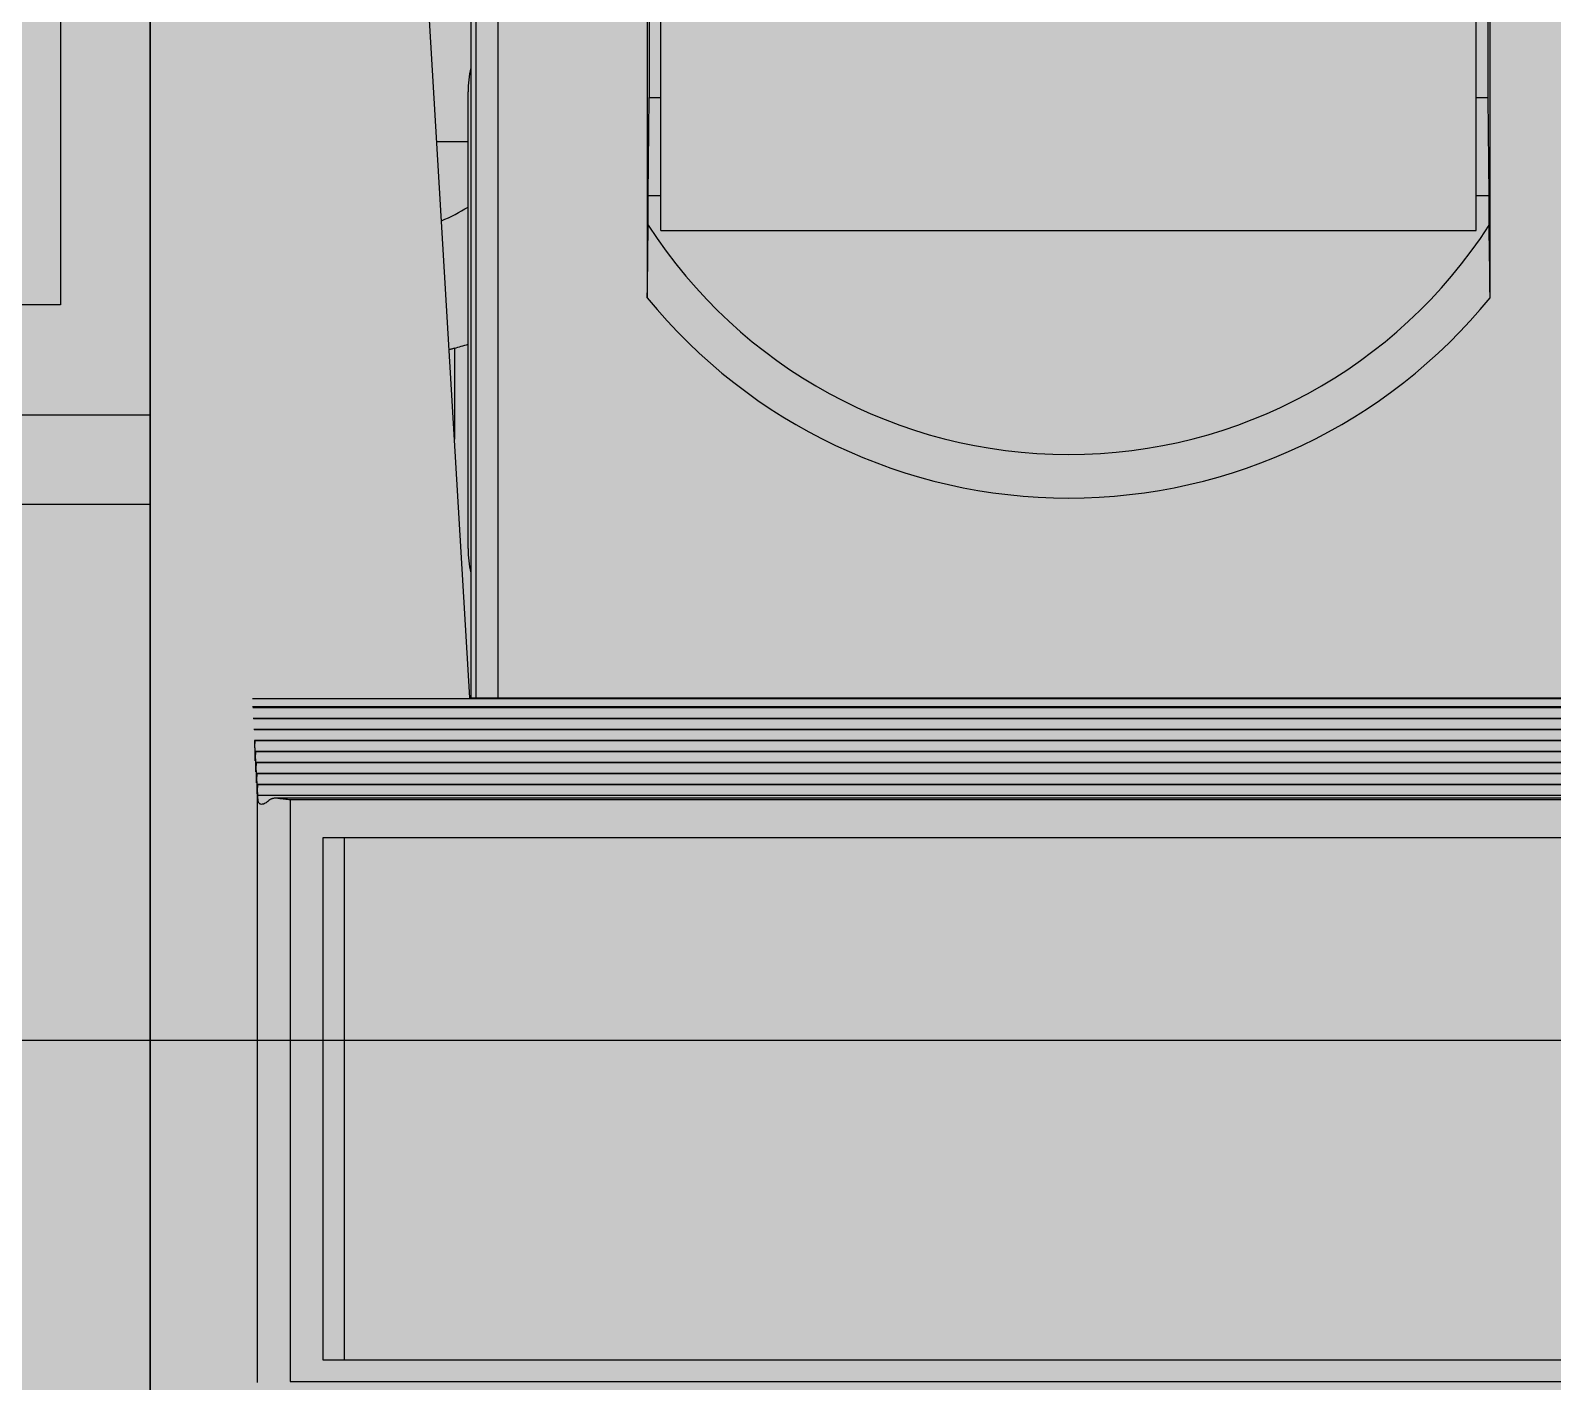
# Model space of a CAD drawing. Extents: x -20 to 2016, y -5898 to 916.
# Drawn here: x 1365.38 to 1379.38, y 624.33 to 636.76 of the extents above; entities that cross this region are included whole.
import ezdxf

# ---------------------------------------------------------------- set-up
doc = ezdxf.new("R2010")
doc.units = 0
doc.layers.add('MAIN-1', color=7, linetype='Continuous')
doc.layers.add('SYMS', color=7, linetype='Continuous')

# ---------------------------------------------------------------- blocks, each defined once
blk = doc.blocks.new('clipfix_35_5-select__2', base_point=(-147.547, 71.306))
at = {"color": 7, "linetype": 'Continuous'}
for p, q in [((-115.557, 76.456), (-120.931, 76.456)), ((-115.557, 76.456), (-115.557, 71.306)), ((-114.737, 76.456), (-115.557, 76.456)), ((-114.737, 71.306), (-114.737, 76.456)), ((-114.737, 76.456), (-106.507, 76.456)), ((-120.022, 75.631), (-116.572, 75.631)), ((-116.572, 75.631), (-116.572, 74.081))]:
    blk.add_line(p, q, dxfattribs=at)

msp = doc.modelspace()

# ---------------------------------------------------------------- hatches: boundary and pattern name
at = {"layer": 'SYMS', "true_color": 0x636466}
h = msp.add_hatch(color=251, dxfattribs=at)
h.dxf.hatch_style = 1
h.paths.add_polyline_path([(1366.481, 597.033), (1393.381, 597.033), (1393.381, 676.033), (1366.481, 676.033)])
h = msp.add_hatch(color=251, dxfattribs=at)
h.dxf.hatch_style = 1
h.paths.add_polyline_path([(1366.481, 665.21), (1361.331, 665.21), (1361.331, 616.61), (1366.481, 616.61)])

# ---------------------------------------------------------------- linework, layer by layer
at = {"layer": 'MAIN-1'}
for p, q in [((1369.431, 646.991), (1369.431, 630.62)), ((1369.48, 630.62), (1369.48, 646.942)), ((1369.68, 646.942), (1369.68, 630.62)), ((1371.18, 634.918), (1371.18, 646.214)), ((1378.68, 634.918), (1378.68, 646.214)), ((1371.055, 640.941), (1371.055, 634.3)), ((1378.807, 634.3), (1378.807, 640.941)), ((1369.422, 630.62), (1368.841, 640.433)), ((1371.071, 638.241), (1371.071, 636.141)), ((1378.79, 636.141), (1378.79, 638.241)), ((1369.406, 631.993), (1369.406, 636.193)), ((1371.063, 635.241), (1371.071, 636.141)), ((1371.071, 636.141), (1371.18, 636.141)), ((1378.68, 636.141), (1378.79, 636.141)), ((1378.798, 635.241), (1378.79, 636.141)), ((1369.406, 635.733), (1369.119, 635.733)), ((1371.063, 634.968), (1371.063, 635.241)), ((1371.063, 635.241), (1371.18, 635.241)), ((1378.68, 635.241), (1378.798, 635.241)), ((1378.798, 634.968), (1378.798, 635.241)), ((1371.062, 634.872), (1371.063, 634.968)), ((1378.799, 634.872), (1378.798, 634.968)), ((1371.061, 634.777), (1371.062, 634.872)), ((1371.18, 634.918), (1378.68, 634.918)), ((1378.801, 634.777), (1378.799, 634.872)), ((1371.059, 634.586), (1371.06, 634.682)), ((1371.06, 634.682), (1371.061, 634.777)), ((1378.802, 634.682), (1378.801, 634.777)), ((1378.803, 634.586), (1378.802, 634.682)), ((1371.057, 634.491), (1371.059, 634.586)), ((1378.804, 634.491), (1378.803, 634.586)), ((1371.055, 634.3), (1371.056, 634.396)), ((1371.056, 634.396), (1371.057, 634.491)), ((1378.806, 634.396), (1378.804, 634.491)), ((1378.807, 634.3), (1378.806, 634.396)), ((1369.24, 633.824), (1369.232, 633.822)), ((1369.248, 633.826), (1369.24, 633.824)), ((1369.256, 633.828), (1369.248, 633.826)), ((1369.264, 633.83), (1369.256, 633.828)), ((1369.273, 633.833), (1369.264, 633.83)), ((1369.281, 633.835), (1369.273, 633.833)), ((1369.281, 633.835), (1369.281, 632.999)), ((1367.422, 630.615), (1392.331, 630.615)), ((1369.422, 630.62), (1390.331, 630.62)), ((1367.423, 630.542), (1392.33, 630.542)), ((1367.427, 630.532), (1392.326, 630.532)), ((1367.429, 630.434), (1392.324, 630.434)), ((1367.433, 630.431), (1392.32, 630.431)), ((1367.435, 630.333), (1392.318, 630.333)), ((1367.439, 630.329), (1392.314, 630.329)), ((1367.441, 630.232), (1392.312, 630.232)), ((1367.444, 630.201), (1367.443, 630.195)), ((1367.443, 630.195), (1367.443, 630.188)), ((1367.443, 630.188), (1367.443, 630.185)), ((1367.443, 630.185), (1367.443, 630.182)), ((1367.443, 630.182), (1367.443, 630.179)), ((1367.443, 630.179), (1367.443, 630.176)), ((1367.443, 630.176), (1367.443, 630.173)), ((1367.443, 630.173), (1367.443, 630.171)), ((1367.443, 630.171), (1367.443, 630.168)), ((1367.443, 630.168), (1367.443, 630.166)), ((1367.445, 630.228), (1367.444, 630.227)), ((1367.444, 630.227), (1367.444, 630.225)), ((1367.444, 630.225), (1367.444, 630.223)), ((1367.444, 630.223), (1367.444, 630.22)), ((1367.444, 630.22), (1367.444, 630.216)), ((1367.444, 630.216), (1367.444, 630.212)), ((1367.444, 630.212), (1367.444, 630.207)), ((1367.444, 630.207), (1367.444, 630.201)), ((1367.445, 630.227), (1367.445, 630.228)), ((1367.445, 630.228), (1367.445, 630.228)), ((1367.445, 630.228), (1367.445, 630.228)), ((1367.445, 630.228), (1392.308, 630.228)), ((1367.445, 630.226), (1367.445, 630.227)), ((1367.445, 630.224), (1367.445, 630.226)), ((1367.445, 630.221), (1367.445, 630.224)), ((1367.446, 630.218), (1367.445, 630.221)), ((1367.446, 630.214), (1367.446, 630.218)), ((1367.446, 630.21), (1367.446, 630.214)), ((1367.446, 630.205), (1367.446, 630.21)), ((1367.446, 630.199), (1367.446, 630.205)), ((1367.446, 630.193), (1367.446, 630.199)), ((1367.446, 630.187), (1367.446, 630.193)), ((1367.446, 630.18), (1367.446, 630.187)), ((1367.446, 630.173), (1367.446, 630.18)), ((1367.446, 630.165), (1367.446, 630.173)), ((1367.443, 630.166), (1367.443, 630.164)), ((1367.443, 630.164), (1367.443, 630.162)), ((1367.443, 630.162), (1367.443, 630.16)), ((1367.447, 630.157), (1367.446, 630.165)), ((1367.447, 630.149), (1367.447, 630.157)), ((1367.447, 630.14), (1367.447, 630.149)), ((1367.447, 630.131), (1367.447, 630.14)), ((1367.447, 630.125), (1367.447, 630.131)), ((1367.447, 630.131), (1392.306, 630.131)), ((1367.447, 630.12), (1367.447, 630.125)), ((1367.447, 630.115), (1367.447, 630.12)), ((1367.447, 630.11), (1367.447, 630.115)), ((1367.447, 630.106), (1367.447, 630.11)), ((1367.447, 630.101), (1367.447, 630.106)), ((1367.447, 630.097), (1367.447, 630.101)), ((1367.447, 630.093), (1367.447, 630.097)), ((1367.447, 630.09), (1367.447, 630.093)), ((1367.447, 630.087), (1367.447, 630.09)), ((1367.447, 630.083), (1367.447, 630.087)), ((1367.447, 630.08), (1367.447, 630.083)), ((1367.447, 630.078), (1367.447, 630.08)), ((1367.447, 630.075), (1367.447, 630.078)), ((1367.447, 630.073), (1367.447, 630.075)), ((1367.447, 630.07), (1367.447, 630.073)), ((1367.447, 630.068), (1367.447, 630.07)), ((1367.447, 630.066), (1367.447, 630.068)), ((1367.447, 630.064), (1367.447, 630.066)), ((1367.447, 630.063), (1367.447, 630.064)), ((1367.447, 630.061), (1367.447, 630.063)), ((1367.447, 630.06), (1367.447, 630.061)), ((1367.447, 630.058), (1367.447, 630.06)), ((1367.447, 630.057), (1367.447, 630.058)), ((1367.447, 630.056), (1367.447, 630.057)), ((1367.448, 630.055), (1367.447, 630.056)), ((1367.448, 630.054), (1367.448, 630.055)), ((1367.448, 630.053), (1367.448, 630.054)), ((1367.448, 630.052), (1367.448, 630.053)), ((1367.448, 630.051), (1367.448, 630.052)), ((1367.448, 630.05), (1367.448, 630.051)), ((1367.448, 630.051), (1367.448, 630.051)), ((1367.448, 630.049), (1367.448, 630.05)), ((1367.448, 630.048), (1367.448, 630.049)), ((1367.448, 630.049), (1367.448, 630.049)), ((1367.448, 630.047), (1367.448, 630.048)), ((1367.448, 630.048), (1367.448, 630.048)), ((1367.448, 630.046), (1367.448, 630.047)), ((1367.448, 630.045), (1367.448, 630.046)), ((1367.448, 630.046), (1367.448, 630.046)), ((1367.448, 630.044), (1367.448, 630.045)), ((1367.448, 630.045), (1367.448, 630.045)), ((1367.448, 630.043), (1367.448, 630.044)), ((1367.448, 630.044), (1367.448, 630.044)), ((1367.448, 630.043), (1367.448, 630.043)), ((1367.449, 630.043), (1367.448, 630.043)), ((1367.448, 630.043), (1367.448, 630.043)), ((1367.448, 630.043), (1367.448, 630.042)), ((1367.448, 630.042), (1367.448, 630.043)), ((1367.448, 630.043), (1367.448, 630.043)), ((1367.448, 630.042), (1367.448, 630.042)), ((1367.448, 630.042), (1367.448, 630.042)), ((1367.448, 630.042), (1367.448, 630.042)), ((1367.448, 630.042), (1367.448, 630.042)), ((1367.448, 630.042), (1367.448, 630.042)), ((1367.448, 630.042), (1367.448, 630.042)), ((1367.448, 630.042), (1367.448, 630.042)), ((1367.45, 630.1), (1367.449, 630.094)), ((1367.449, 630.094), (1367.449, 630.087)), ((1367.449, 630.087), (1367.449, 630.084)), ((1367.449, 630.084), (1367.449, 630.081)), ((1367.449, 630.081), (1367.449, 630.078)), ((1367.449, 630.078), (1367.449, 630.075)), ((1367.449, 630.075), (1367.449, 630.072)), ((1367.449, 630.072), (1367.449, 630.07)), ((1367.449, 630.07), (1367.449, 630.067)), ((1367.449, 630.067), (1367.449, 630.065)), ((1367.449, 630.065), (1367.449, 630.063)), ((1367.449, 630.063), (1367.449, 630.061)), ((1367.449, 630.061), (1367.449, 630.059)), ((1367.449, 630.059), (1367.449, 630.057)), ((1367.449, 630.057), (1367.449, 630.056)), ((1367.449, 630.056), (1367.449, 630.054)), ((1367.449, 630.054), (1367.449, 630.053)), ((1367.449, 630.053), (1367.449, 630.051)), ((1367.449, 630.051), (1367.449, 630.05)), ((1367.449, 630.05), (1367.449, 630.049)), ((1367.449, 630.049), (1367.449, 630.048)), ((1367.449, 630.048), (1367.449, 630.047)), ((1367.449, 630.047), (1367.449, 630.046)), ((1367.449, 630.046), (1367.449, 630.046)), ((1367.449, 630.046), (1367.449, 630.045)), ((1367.449, 630.045), (1367.449, 630.044)), ((1367.449, 630.044), (1367.449, 630.044)), ((1367.449, 630.044), (1367.449, 630.043)), ((1367.451, 630.127), (1367.45, 630.126)), ((1367.45, 630.126), (1367.45, 630.124)), ((1367.45, 630.124), (1367.45, 630.122)), ((1367.45, 630.122), (1367.45, 630.119)), ((1367.45, 630.119), (1367.45, 630.115)), ((1367.45, 630.115), (1367.45, 630.111)), ((1367.45, 630.111), (1367.45, 630.106)), ((1367.45, 630.106), (1367.45, 630.1)), ((1367.451, 630.126), (1367.451, 630.127)), ((1367.451, 630.127), (1367.451, 630.127)), ((1367.451, 630.127), (1367.451, 630.127)), ((1367.451, 630.127), (1392.302, 630.127)), ((1367.451, 630.125), (1367.451, 630.126)), ((1367.451, 630.123), (1367.451, 630.125)), ((1367.451, 630.12), (1367.451, 630.123)), ((1367.451, 630.117), (1367.451, 630.12)), ((1367.452, 630.113), (1367.451, 630.117)), ((1367.452, 630.109), (1367.452, 630.113)), ((1367.452, 630.104), (1367.452, 630.109)), ((1367.452, 630.098), (1367.452, 630.104)), ((1367.452, 630.092), (1367.452, 630.098)), ((1367.452, 630.086), (1367.452, 630.092)), ((1367.452, 630.079), (1367.452, 630.086)), ((1367.452, 630.072), (1367.452, 630.079)), ((1367.452, 630.064), (1367.452, 630.072)), ((1367.453, 630.056), (1367.452, 630.064)), ((1367.453, 630.048), (1367.453, 630.056)), ((1367.453, 630.039), (1367.453, 630.048)), ((1367.453, 630.03), (1367.453, 630.039)), ((1367.453, 630.024), (1367.453, 630.03)), ((1367.453, 630.03), (1392.3, 630.03)), ((1367.453, 630.019), (1367.453, 630.024)), ((1367.453, 630.014), (1367.453, 630.019)), ((1367.453, 630.009), (1367.453, 630.014)), ((1367.453, 630.005), (1367.453, 630.009)), ((1367.453, 630), (1367.453, 630.005)), ((1367.453, 629.996), (1367.453, 630)), ((1367.453, 629.992), (1367.453, 629.996)), ((1367.453, 629.989), (1367.453, 629.992)), ((1367.453, 629.985), (1367.453, 629.989)), ((1367.453, 629.982), (1367.453, 629.985)), ((1367.453, 629.979), (1367.453, 629.982)), ((1367.453, 629.977), (1367.453, 629.979)), ((1367.453, 629.974), (1367.453, 629.977)), ((1367.453, 629.972), (1367.453, 629.974)), ((1367.453, 629.969), (1367.453, 629.972)), ((1367.453, 629.967), (1367.453, 629.969)), ((1367.453, 629.965), (1367.453, 629.967)), ((1367.453, 629.963), (1367.453, 629.965)), ((1367.453, 629.962), (1367.453, 629.963)), ((1367.453, 629.96), (1367.453, 629.962)), ((1367.453, 629.959), (1367.453, 629.96)), ((1367.453, 629.957), (1367.453, 629.959)), ((1367.453, 629.956), (1367.453, 629.957)), ((1367.453, 629.955), (1367.453, 629.956)), ((1367.453, 629.954), (1367.453, 629.955)), ((1367.454, 629.953), (1367.453, 629.954)), ((1367.454, 629.952), (1367.454, 629.953)), ((1367.454, 629.951), (1367.454, 629.952)), ((1367.454, 629.95), (1367.454, 629.951)), ((1367.454, 629.949), (1367.454, 629.95)), ((1367.454, 629.95), (1367.454, 629.95)), ((1367.454, 629.948), (1367.454, 629.949)), ((1367.454, 629.947), (1367.454, 629.948)), ((1367.454, 629.948), (1367.454, 629.948)), ((1367.454, 629.946), (1367.454, 629.947)), ((1367.454, 629.945), (1367.454, 629.946)), ((1367.454, 629.946), (1367.454, 629.946)), ((1367.454, 629.944), (1367.454, 629.945)), ((1367.454, 629.945), (1367.454, 629.945)), ((1367.454, 629.943), (1367.454, 629.944)), ((1367.454, 629.944), (1367.454, 629.944)), ((1367.454, 629.942), (1367.454, 629.943)), ((1367.454, 629.943), (1367.454, 629.943)), ((1367.454, 629.942), (1367.454, 629.942)), ((1367.455, 629.942), (1367.454, 629.942)), ((1367.454, 629.942), (1367.454, 629.942)), ((1367.454, 629.942), (1367.454, 629.941)), ((1367.454, 629.941), (1367.454, 629.942)), ((1367.454, 629.942), (1367.454, 629.942)), ((1367.454, 629.941), (1367.454, 629.941)), ((1367.454, 629.941), (1367.454, 629.941)), ((1367.454, 629.941), (1367.454, 629.941)), ((1367.454, 629.941), (1367.454, 629.941)), ((1367.454, 629.941), (1367.454, 629.941)), ((1367.454, 629.941), (1367.454, 629.941)), ((1367.454, 629.941), (1367.454, 629.941)), ((1367.456, 629.999), (1367.455, 629.993)), ((1367.455, 629.993), (1367.455, 629.986)), ((1367.455, 629.986), (1367.455, 629.983)), ((1367.455, 629.983), (1367.455, 629.979)), ((1367.455, 629.979), (1367.455, 629.977)), ((1367.455, 629.977), (1367.455, 629.974)), ((1367.455, 629.974), (1367.455, 629.971)), ((1367.455, 629.971), (1367.455, 629.969)), ((1367.455, 629.969), (1367.455, 629.966)), ((1367.455, 629.966), (1367.455, 629.964)), ((1367.455, 629.964), (1367.455, 629.962)), ((1367.455, 629.962), (1367.455, 629.96)), ((1367.455, 629.96), (1367.455, 629.958)), ((1367.455, 629.958), (1367.455, 629.956)), ((1367.455, 629.956), (1367.455, 629.955)), ((1367.455, 629.955), (1367.455, 629.953)), ((1367.455, 629.953), (1367.455, 629.952)), ((1367.455, 629.952), (1367.455, 629.95)), ((1367.455, 629.948), (1367.455, 629.951)), ((1367.455, 629.951), (1367.455, 629.946)), ((1367.455, 629.95), (1367.455, 629.949)), ((1367.455, 629.949), (1367.455, 629.948)), ((1367.455, 629.946), (1367.455, 629.945)), ((1367.455, 629.945), (1367.455, 629.945)), ((1367.455, 629.945), (1367.455, 629.944)), ((1367.455, 629.944), (1367.455, 629.943)), ((1367.455, 629.943), (1367.455, 629.943)), ((1367.455, 629.943), (1367.455, 629.942)), ((1367.457, 630.026), (1367.456, 630.025)), ((1367.456, 630.025), (1367.456, 630.023)), ((1367.456, 630.023), (1367.456, 630.021)), ((1367.456, 630.021), (1367.456, 630.018)), ((1367.456, 630.018), (1367.456, 630.014)), ((1367.456, 630.014), (1367.456, 630.01)), ((1367.456, 630.01), (1367.456, 630.004)), ((1367.456, 630.004), (1367.456, 629.999)), ((1367.457, 630.025), (1367.457, 630.026)), ((1367.457, 630.026), (1367.457, 630.026)), ((1367.457, 630.026), (1367.457, 630.026)), ((1367.457, 630.026), (1392.296, 630.026)), ((1367.457, 630.024), (1367.457, 630.025)), ((1367.457, 630.022), (1367.457, 630.024)), ((1367.457, 630.019), (1367.457, 630.022)), ((1367.457, 630.016), (1367.457, 630.019)), ((1367.458, 630.012), (1367.457, 630.016)), ((1367.458, 630.007), (1367.458, 630.012)), ((1367.458, 630.003), (1367.458, 630.007)), ((1367.458, 629.997), (1367.458, 630.003)), ((1367.458, 629.991), (1367.458, 629.997)), ((1367.458, 629.985), (1367.458, 629.991)), ((1367.458, 629.978), (1367.458, 629.985)), ((1367.458, 629.971), (1367.458, 629.978)), ((1367.458, 629.963), (1367.458, 629.971)), ((1367.458, 629.955), (1367.458, 629.963)), ((1367.459, 629.947), (1367.458, 629.955)), ((1367.459, 629.938), (1367.459, 629.947)), ((1367.459, 629.928), (1367.459, 629.938)), ((1367.459, 629.923), (1367.459, 629.928)), ((1367.459, 629.928), (1392.294, 629.928)), ((1367.459, 629.918), (1367.459, 629.923)), ((1367.459, 629.913), (1367.459, 629.918)), ((1367.459, 629.908), (1367.459, 629.913)), ((1367.459, 629.903), (1367.459, 629.908)), ((1367.459, 629.899), (1367.459, 629.903)), ((1367.459, 629.895), (1367.459, 629.899)), ((1367.459, 629.891), (1367.459, 629.895)), ((1367.459, 629.888), (1367.459, 629.891)), ((1367.462, 629.898), (1367.461, 629.892)), ((1367.461, 629.892), (1367.461, 629.885)), ((1367.463, 629.925), (1367.462, 629.924)), ((1367.462, 629.924), (1367.462, 629.922)), ((1367.462, 629.922), (1367.462, 629.92)), ((1367.462, 629.92), (1367.462, 629.917)), ((1367.462, 629.917), (1367.462, 629.913)), ((1367.462, 629.913), (1367.462, 629.908)), ((1367.462, 629.908), (1367.462, 629.903)), ((1367.462, 629.903), (1367.462, 629.898)), ((1367.463, 629.924), (1367.463, 629.925)), ((1367.463, 629.925), (1367.463, 629.925)), ((1367.463, 629.925), (1367.463, 629.925)), ((1367.463, 629.925), (1392.29, 629.925)), ((1367.463, 629.923), (1367.463, 629.924)), ((1367.463, 629.921), (1367.463, 629.923)), ((1367.463, 629.918), (1367.463, 629.921)), ((1367.463, 629.915), (1367.463, 629.918)), ((1367.464, 629.911), (1367.463, 629.915)), ((1367.464, 629.906), (1367.464, 629.911)), ((1367.464, 629.901), (1367.464, 629.906)), ((1367.464, 629.896), (1367.464, 629.901)), ((1367.464, 629.89), (1367.464, 629.896)), ((1367.464, 629.884), (1367.464, 629.89)), ((1367.459, 629.884), (1367.459, 629.888)), ((1367.459, 629.881), (1367.459, 629.884)), ((1367.459, 629.878), (1367.459, 629.881)), ((1367.459, 629.876), (1367.459, 629.878)), ((1367.459, 629.873), (1367.459, 629.876)), ((1367.459, 629.87), (1367.459, 629.873)), ((1367.459, 629.868), (1367.459, 629.87)), ((1367.459, 629.866), (1367.459, 629.868)), ((1367.459, 629.864), (1367.459, 629.866)), ((1367.459, 629.862), (1367.459, 629.864)), ((1367.459, 629.861), (1367.459, 629.862)), ((1367.459, 629.859), (1367.459, 629.861)), ((1367.459, 629.858), (1367.459, 629.859)), ((1367.459, 629.856), (1367.459, 629.858)), ((1367.459, 629.855), (1367.459, 629.856)), ((1367.459, 629.854), (1367.459, 629.855)), ((1367.459, 629.853), (1367.459, 629.854)), ((1367.46, 629.852), (1367.459, 629.853)), ((1367.46, 629.851), (1367.46, 629.852)), ((1367.46, 629.85), (1367.46, 629.851)), ((1367.46, 629.849), (1367.46, 629.85)), ((1367.46, 629.848), (1367.46, 629.849)), ((1367.46, 629.849), (1367.46, 629.849)), ((1367.46, 629.847), (1367.46, 629.848)), ((1367.46, 629.846), (1367.46, 629.847)), ((1367.46, 629.847), (1367.46, 629.847)), ((1367.46, 629.845), (1367.46, 629.846)), ((1367.46, 629.844), (1367.46, 629.845)), ((1367.46, 629.845), (1367.46, 629.845)), ((1367.46, 629.843), (1367.46, 629.844)), ((1367.46, 629.844), (1367.46, 629.844)), ((1367.46, 629.842), (1367.46, 629.843)), ((1367.46, 629.843), (1367.46, 629.843)), ((1367.46, 629.841), (1367.46, 629.842)), ((1367.46, 629.842), (1367.46, 629.842)), ((1367.461, 629.842), (1367.46, 629.841)), ((1367.46, 629.841), (1367.46, 629.841)), ((1367.46, 629.841), (1367.46, 629.841)), ((1367.46, 629.841), (1367.46, 629.841)), ((1367.46, 629.841), (1367.46, 629.84)), ((1367.46, 629.84), (1367.46, 629.841)), ((1367.46, 629.841), (1367.46, 629.841)), ((1367.46, 629.84), (1367.46, 629.84)), ((1367.46, 629.84), (1367.46, 629.84)), ((1367.46, 629.84), (1367.46, 629.84)), ((1367.46, 629.84), (1367.46, 629.84)), ((1367.46, 629.84), (1367.46, 629.84)), ((1367.46, 629.84), (1367.46, 629.84)), ((1367.46, 629.84), (1367.46, 629.84)), ((1367.461, 629.885), (1367.461, 629.881)), ((1367.461, 629.881), (1367.461, 629.878)), ((1367.461, 629.878), (1367.461, 629.875)), ((1367.461, 629.875), (1367.461, 629.873)), ((1367.461, 629.873), (1367.461, 629.87)), ((1367.461, 629.87), (1367.461, 629.868)), ((1367.461, 629.868), (1367.461, 629.865)), ((1367.461, 629.865), (1367.461, 629.863)), ((1367.461, 629.863), (1367.461, 629.861)), ((1367.461, 629.861), (1367.461, 629.859)), ((1367.461, 629.859), (1367.461, 629.857)), ((1367.461, 629.857), (1367.461, 629.855)), ((1367.461, 629.855), (1367.461, 629.854)), ((1367.461, 629.854), (1367.461, 629.852)), ((1367.461, 629.852), (1367.461, 629.851)), ((1367.461, 629.851), (1367.461, 629.849)), ((1367.461, 629.849), (1367.461, 629.848)), ((1367.461, 629.848), (1367.461, 629.847)), ((1367.461, 629.847), (1367.461, 629.846)), ((1367.461, 629.846), (1367.461, 629.845)), ((1367.461, 629.845), (1367.461, 629.844)), ((1367.461, 629.844), (1367.461, 629.843)), ((1367.461, 629.843), (1367.461, 629.843)), ((1367.461, 629.843), (1367.461, 629.842)), ((1367.461, 629.842), (1367.461, 629.842)), ((1367.464, 629.877), (1367.464, 629.884)), ((1367.464, 629.87), (1367.464, 629.877)), ((1367.464, 629.862), (1367.464, 629.87)), ((1367.464, 629.854), (1367.464, 629.862)), ((1367.465, 629.846), (1367.464, 629.854)), ((1367.465, 629.837), (1367.465, 629.846)), ((1367.465, 629.827), (1367.465, 629.837)), ((1367.465, 629.822), (1367.465, 629.827)), ((1367.465, 629.827), (1392.288, 629.827)), ((1367.465, 629.817), (1367.465, 629.822)), ((1367.465, 629.812), (1367.465, 629.817)), ((1367.465, 629.807), (1367.465, 629.812)), ((1367.465, 629.802), (1367.465, 629.807)), ((1367.465, 629.798), (1367.465, 629.802)), ((1367.465, 629.794), (1367.465, 629.798)), ((1367.465, 629.79), (1367.465, 629.794)), ((1367.465, 629.787), (1367.465, 629.79)), ((1367.465, 629.783), (1367.465, 629.787)), ((1367.465, 629.78), (1367.465, 629.783)), ((1367.465, 629.777), (1367.465, 629.78)), ((1367.465, 629.774), (1367.465, 629.777)), ((1367.465, 629.772), (1367.465, 629.774)), ((1367.465, 629.769), (1367.465, 629.772)), ((1367.465, 629.767), (1367.465, 629.769)), ((1367.465, 629.765), (1367.465, 629.767)), ((1367.465, 629.763), (1367.465, 629.765)), ((1367.465, 629.761), (1367.465, 629.763)), ((1367.465, 629.76), (1367.465, 629.761)), ((1367.465, 629.758), (1367.465, 629.76)), ((1367.465, 629.757), (1367.465, 629.758)), ((1367.465, 629.755), (1367.465, 629.757)), ((1367.465, 629.754), (1367.465, 629.755)), ((1367.465, 629.753), (1367.465, 629.754)), ((1367.465, 629.752), (1367.465, 629.753)), ((1367.465, 629.751), (1367.465, 629.752)), ((1367.466, 629.75), (1367.465, 629.751)), ((1367.466, 629.749), (1367.466, 629.75)), ((1367.466, 629.748), (1367.466, 629.749)), ((1367.466, 629.748), (1367.466, 629.748)), ((1367.468, 629.797), (1367.467, 629.791)), ((1367.467, 629.791), (1367.467, 629.784)), ((1367.467, 629.784), (1367.467, 629.78)), ((1367.467, 629.78), (1367.467, 629.777)), ((1367.467, 629.777), (1367.467, 629.774)), ((1367.467, 629.774), (1367.467, 629.772)), ((1367.467, 629.772), (1367.467, 629.769)), ((1367.467, 629.769), (1367.467, 629.767)), ((1367.467, 629.767), (1367.467, 629.764)), ((1367.467, 629.764), (1367.467, 629.762)), ((1367.467, 629.762), (1367.467, 629.76)), ((1367.467, 629.76), (1367.467, 629.758)), ((1367.467, 629.758), (1367.467, 629.756)), ((1367.467, 629.756), (1367.467, 629.754)), ((1367.467, 629.754), (1367.467, 629.753)), ((1367.467, 629.753), (1367.467, 629.751)), ((1367.467, 629.751), (1367.467, 629.75)), ((1367.467, 629.75), (1367.467, 629.748)), ((1367.467, 629.748), (1367.467, 629.747)), ((1367.469, 629.824), (1367.468, 629.823)), ((1367.468, 629.823), (1367.468, 629.821)), ((1367.468, 629.821), (1367.468, 629.819)), ((1367.468, 629.819), (1367.468, 629.816)), ((1367.468, 629.816), (1367.468, 629.812)), ((1367.468, 629.812), (1367.468, 629.807)), ((1367.468, 629.807), (1367.468, 629.802)), ((1367.468, 629.802), (1367.468, 629.797)), ((1367.469, 629.823), (1367.469, 629.824)), ((1367.469, 629.824), (1367.469, 629.824)), ((1367.469, 629.824), (1367.469, 629.824)), ((1367.469, 629.824), (1392.284, 629.824)), ((1367.469, 629.822), (1367.469, 629.823)), ((1367.469, 629.821), (1367.469, 629.822)), ((1367.469, 629.819), (1367.469, 629.821)), ((1367.469, 629.817), (1367.469, 629.819)), ((1367.469, 629.814), (1367.469, 629.817)), ((1367.47, 629.811), (1367.469, 629.814)), ((1367.47, 629.808), (1367.47, 629.811)), ((1367.47, 629.804), (1367.47, 629.808)), ((1367.47, 629.8), (1367.47, 629.804)), ((1367.47, 629.795), (1367.47, 629.8)), ((1367.47, 629.791), (1367.47, 629.795)), ((1367.47, 629.785), (1367.47, 629.791)), ((1367.47, 629.78), (1367.47, 629.785)), ((1367.47, 629.774), (1367.47, 629.78)), ((1367.47, 629.768), (1367.47, 629.774)), ((1367.47, 629.762), (1367.47, 629.768)), ((1367.47, 629.755), (1367.47, 629.762)), ((1367.47, 624.324), (1367.47, 629.755)), ((1367.47, 629.751), (1367.47, 629.755)), ((1367.471, 629.747), (1367.47, 629.751)), ((1367.466, 629.747), (1367.466, 629.748)), ((1367.466, 629.746), (1367.466, 629.747)), ((1367.466, 629.745), (1367.466, 629.746)), ((1367.466, 629.746), (1367.466, 629.746)), ((1367.466, 629.744), (1367.466, 629.745)), ((1367.466, 629.743), (1367.466, 629.744)), ((1367.466, 629.744), (1367.466, 629.744)), ((1367.466, 629.742), (1367.466, 629.743)), ((1367.466, 629.743), (1367.466, 629.743)), ((1367.466, 629.741), (1367.466, 629.742)), ((1367.466, 629.74), (1367.466, 629.741)), ((1367.466, 629.741), (1367.466, 629.741)), ((1367.467, 629.741), (1367.466, 629.741)), ((1367.466, 629.741), (1367.466, 629.74)), ((1367.466, 629.74), (1367.466, 629.74)), ((1367.466, 629.74), (1367.466, 629.74)), ((1367.466, 629.74), (1367.466, 629.74)), ((1367.466, 629.74), (1367.466, 629.74)), ((1367.466, 629.74), (1367.466, 629.739)), ((1367.466, 629.739), (1367.466, 629.74)), ((1367.466, 629.739), (1367.466, 629.739)), ((1367.466, 629.739), (1367.466, 629.739)), ((1367.466, 629.739), (1367.466, 629.739)), ((1367.466, 629.739), (1367.466, 629.739)), ((1367.466, 629.739), (1367.466, 629.739)), ((1367.466, 629.739), (1367.466, 629.739)), ((1367.466, 629.739), (1367.466, 629.739)), ((1367.466, 629.739), (1367.466, 629.739)), ((1367.467, 629.747), (1367.467, 629.746)), ((1367.467, 629.746), (1367.467, 629.745)), ((1367.467, 629.745), (1367.467, 629.744)), ((1367.467, 629.744), (1367.467, 629.743)), ((1367.467, 629.743), (1367.467, 629.742)), ((1367.467, 629.742), (1367.467, 629.742)), ((1367.467, 629.742), (1367.467, 629.741)), ((1367.471, 629.743), (1367.471, 629.747)), ((1367.471, 629.739), (1367.471, 629.743)), ((1367.471, 629.735), (1367.471, 629.739)), ((1367.471, 629.731), (1367.471, 629.735)), ((1367.471, 629.726), (1367.471, 629.731)), ((1367.471, 629.718), (1367.471, 629.726)), ((1367.471, 629.726), (1392.282, 629.726)), ((1367.472, 629.71), (1367.471, 629.718)), ((1367.472, 629.702), (1367.472, 629.71)), ((1367.473, 629.695), (1367.472, 629.702)), ((1367.474, 629.687), (1367.473, 629.695)), ((1367.474, 629.681), (1367.474, 629.687)), ((1367.476, 629.675), (1367.474, 629.681)), ((1367.477, 629.669), (1367.476, 629.675)), ((1367.478, 629.664), (1367.477, 629.669)), ((1367.48, 629.659), (1367.478, 629.664)), ((1367.482, 629.655), (1367.48, 629.659)), ((1367.484, 629.651), (1367.482, 629.655)), ((1367.487, 629.648), (1367.484, 629.651)), ((1367.49, 629.645), (1367.487, 629.648)), ((1367.493, 629.643), (1367.49, 629.645)), ((1367.497, 629.642), (1367.493, 629.643)), ((1367.501, 629.641), (1367.497, 629.642)), ((1367.506, 629.64), (1367.501, 629.641)), ((1367.511, 629.641), (1367.506, 629.64)), ((1367.518, 629.642), (1367.511, 629.641)), ((1367.524, 629.644), (1367.518, 629.642)), ((1367.532, 629.647), (1367.524, 629.644)), ((1367.539, 629.651), (1367.532, 629.647)), ((1367.548, 629.656), (1367.539, 629.651)), ((1367.556, 629.661), (1367.548, 629.656)), ((1367.565, 629.667), (1367.556, 629.661)), ((1367.574, 629.675), (1367.565, 629.667)), ((1367.583, 629.683), (1367.574, 629.675)), ((1367.587, 629.685), (1367.583, 629.683)), ((1367.591, 629.688), (1367.587, 629.685)), ((1367.595, 629.69), (1367.591, 629.688)), ((1367.599, 629.692), (1367.595, 629.69)), ((1367.603, 629.693), (1367.599, 629.692)), ((1367.608, 629.695), (1367.603, 629.693)), ((1367.613, 629.696), (1367.608, 629.695)), ((1367.618, 629.696), (1367.613, 629.696)), ((1367.623, 629.697), (1367.618, 629.696)), ((1367.629, 629.697), (1367.623, 629.697)), ((1367.634, 629.697), (1367.629, 629.697)), ((1392.279, 629.697), (1367.634, 629.697)), ((1367.645, 629.697), (1367.634, 629.697)), ((1367.656, 629.696), (1367.645, 629.697)), ((1367.668, 629.695), (1367.656, 629.696)), ((1367.679, 629.693), (1367.668, 629.695)), ((1367.692, 629.691), (1367.679, 629.693)), ((1367.704, 629.689), (1367.692, 629.691)), ((1367.717, 629.687), (1367.704, 629.689)), ((1367.73, 629.685), (1367.717, 629.687)), ((1367.744, 629.684), (1367.73, 629.685)), ((1367.757, 629.683), (1367.744, 629.684)), ((1367.77, 629.683), (1367.757, 629.683)), ((1392.279, 629.683), (1367.77, 629.683)), ((1367.77, 629.683), (1367.77, 624.333)), ((1368.27, 629.333), (1368.07, 629.333)), ((1368.07, 629.333), (1368.07, 624.533)), ((1379.67, 629.333), (1368.27, 629.333)), ((1368.27, 624.533), (1368.27, 629.333)), ((1368.07, 624.533), (1368.27, 624.533)), ((1368.27, 624.533), (1379.67, 624.533)), ((1367.77, 624.333), (1392.279, 624.333))]:
    msp.add_line(p, q, dxfattribs=at)
for centre, radius, start, end in [((1370.406, 636.193), 1, 167.1614, 180), ((1368.531, 636.533), 1.65, 292.4854, 302.0259), ((1374.931, 637.458), 4.6, 212.7805, 327.2195), ((1374.931, 637.458), 5, 219.1732, 320.8268), ((1368.531, 636.533), 2.8, 285.537, 288.21), ((1370.406, 631.993), 1, 180, 192.836)]:
    msp.add_arc(centre, radius, start, end, dxfattribs=at)
at = {"layer": 'SYMS'}
for points in [[(1366.481, 676.033), (1393.381, 676.033), (1393.381, 597.033), (1366.481, 597.033)], [(1361.331, 665.21), (1366.481, 665.21), (1366.481, 616.61), (1361.331, 616.61)], [(1221.214, 653.242), (1466.098, 653.242), (1466.098, 627.47), (1221.214, 627.47)]]:
    msp.add_lwpolyline(points, close=True, dxfattribs=at)

# ---------------------------------------------------------------- block references
at = {"rotation": 270}
msp.add_blockref('clipfix_35_5-select__2', (1361.331, 665.21), dxfattribs=at)

doc.saveas('drawing.dxf')
